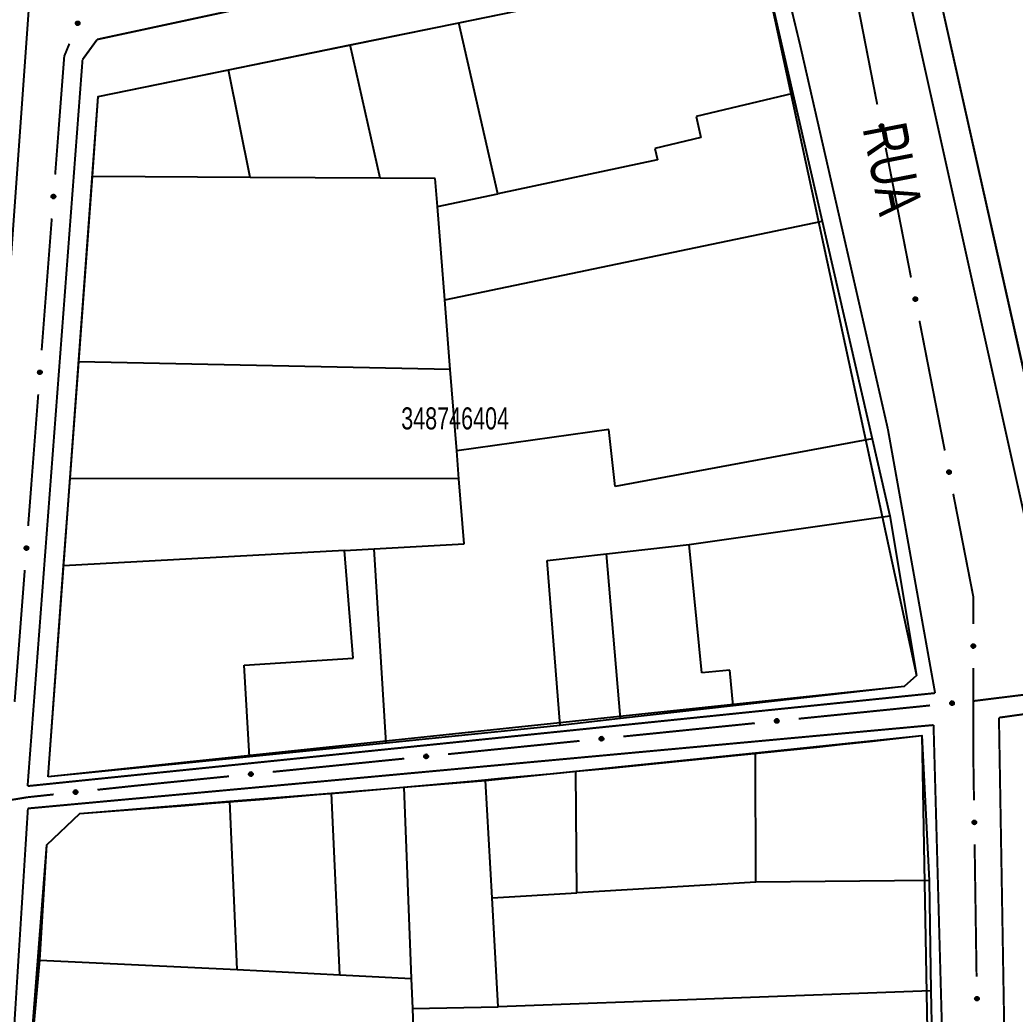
# Model space of a CAD drawing. Extents: x 199219 to 200475, y 4837288 to 4839440.
# Drawn here: x 199409.9 to 199500.3, y 4838963.7 to 4839054 of the extents above; entities that cross this region are included whole.
import ezdxf

# ---------------------------------------------------------------- set-up
doc = ezdxf.new("R2010")
doc.units = 0
doc.header["$LTSCALE"] = 3
doc.header["$MEASUREMENT"] = 0
for name, color, linetype in [('CD_MALHA_LOTES', 40, 'CONTINUOUS'), ('CD_TXT_QUADRA', 7, 'CONTINUOUS'), ('RU-QUADRAS', 210, 'CONTINUOUS'), ('SV-EIXO-RUA-PAV', 20, 'CONTINUOUS'), ('SV-RUA-PAVIM-S-GUIA-C-GUIA', 7, 'CONTINUOUS'), ('SV-TXT-RUA-PAV-S-GUIA-C-GUIA', 7, 'CONTINUOUS')]:
    doc.layers.add(name, color=color, linetype=linetype)
doc.styles.add('ARIAL', font='ARIAL.TTF')

msp = doc.modelspace()

# ---------------------------------------------------------------- linework, layer by layer
at = {"layer": 'CD_MALHA_LOTES'}
for p, q in [((199449.79, 4839053.72), (199477.36, 4839059.36)), ((199477.36, 4839059.36), (199480.13, 4839047.3)), ((199506.96, 4838996.03), (199493.12, 4839057.76)), ((199439.93, 4839051.7), (199449.79, 4839053.72)), ((199453.35, 4839038.2), (199449.79, 4839053.72)), ((199428.89, 4839049.45), (199439.93, 4839051.7)), ((199442.67, 4839039.61), (199439.93, 4839051.7)), ((199417.06, 4839047.03), (199428.89, 4839049.45)), ((199430.85, 4839039.68), (199428.89, 4839049.45)), ((199480.13, 4839047.3), (199471.34, 4839045.21)), ((199480.13, 4839047.3), (199482.8, 4839035.7)), ((199416.52, 4839039.77), (199417.06, 4839047.03)), ((199471.34, 4839045.21), (199471.79, 4839043.3)), ((199471.79, 4839043.3), (199467.59, 4839042.3)), ((199467.59, 4839042.3), (199467.84, 4839041.27)), ((199467.84, 4839041.27), (199453.35, 4839038.2)), ((199415.28, 4839022.94), (199416.52, 4839039.77)), ((199430.85, 4839039.68), (199416.52, 4839039.77)), ((199442.67, 4839039.61), (199430.85, 4839039.68)), ((199447.65, 4839039.57), (199442.67, 4839039.61)), ((199447.85, 4839037.03), (199447.65, 4839039.57)), ((199447.85, 4839037.03), (199453.35, 4839038.2)), ((199448.52, 4839028.57), (199447.85, 4839037.03)), ((199448.52, 4839028.57), (199482.8, 4839035.7)), ((199482.8, 4839035.7), (199487.34, 4839015.96)), ((199449.02, 4839022.26), (199448.52, 4839028.57)), ((199414.5, 4839012.36), (199415.28, 4839022.94)), ((199449.02, 4839022.26), (199415.28, 4839022.94)), ((199449.61, 4839014.88), (199449.02, 4839022.26)), ((199463.41, 4839016.79), (199449.61, 4839014.88)), ((199464.01, 4839011.62), (199463.41, 4839016.79)), ((199487.34, 4839015.96), (199464.01, 4839011.62)), ((199487.34, 4839015.96), (199488.95, 4839008.96)), ((199449.81, 4839012.33), (199449.61, 4839014.88)), ((199413.91, 4839004.44), (199414.5, 4839012.36)), ((199449.81, 4839012.33), (199414.5, 4839012.36)), ((199450.28, 4839006.42), (199449.81, 4839012.33)), ((199470.72, 4839006.38), (199488.95, 4839008.96)), ((199488.95, 4839008.96), (199491.36, 4838994.49)), ((199439.41, 4839005.83), (199413.91, 4839004.44)), ((199439.41, 4839005.83), (199442.12, 4839005.98)), ((199440.2, 4838996.04), (199439.41, 4839005.83)), ((199442.12, 4839005.98), (199450.28, 4839006.42)), ((199443.21, 4838988.35), (199442.12, 4839005.98)), ((199463.22, 4839005.52), (199470.72, 4839006.38)), ((199471.88, 4838994.72), (199470.72, 4839006.38)), ((199457.82, 4839004.9), (199463.22, 4839005.52)), ((199459, 4838989.94), (199457.82, 4839004.9)), ((199464.47, 4838990.56), (199463.22, 4839005.52)), ((199412.5, 4838985.27), (199413.91, 4839004.44)), ((199430.3, 4838995.4), (199440.2, 4838996.04)), ((199430.78, 4838987.1), (199430.3, 4838995.4)), ((199474.4, 4838994.97), (199471.88, 4838994.72)), ((199474.72, 4838991.72), (199474.4, 4838994.97)), ((199491.36, 4838994.49), (199490.23, 4838993.47)), ((199490.23, 4838993.47), (199474.72, 4838991.72)), ((199474.72, 4838991.72), (199464.47, 4838990.56)), ((199464.47, 4838990.56), (199459, 4838989.94)), ((199459, 4838989.94), (199443.21, 4838988.35)), ((199476.75, 4838987.46), (199491.86, 4838989.02)), ((199491.86, 4838989.02), (199492.5, 4838975.88)), ((199443.21, 4838988.35), (199430.78, 4838987.1)), ((199430.78, 4838987.1), (199412.5, 4838985.27)), ((199460.42, 4838985.78), (199476.75, 4838987.46)), ((199476.77, 4838975.73), (199476.75, 4838987.46)), ((199452.23, 4838984.94), (199460.42, 4838985.78)), ((199460.51, 4838974.75), (199460.42, 4838985.78)), ((199444.81, 4838984.34), (199452.23, 4838984.94)), ((199452.83, 4838974.29), (199452.23, 4838984.94)), ((199438.23, 4838983.81), (199444.81, 4838984.34)), ((199444.81, 4838984.34), (199445.47, 4838966.98)), ((199415.37, 4838981.96), (199429, 4838983.06)), ((199429, 4838983.06), (199438.23, 4838983.81)), ((199429.67, 4838967.78), (199429, 4838983.06)), ((199438.99, 4838967.31), (199438.23, 4838983.81)), ((199412.39, 4838979.11), (199415.37, 4838981.96)), ((199411.76, 4838968.65), (199412.39, 4838979.11)), ((199492.5, 4838975.88), (199476.77, 4838975.73)), ((199492.5, 4838975.88), (199492.67, 4838965.87)), ((199476.77, 4838975.73), (199460.51, 4838974.75)), ((199452.83, 4838974.29), (199460.51, 4838974.75)), ((199453.38, 4838964.42), (199452.83, 4838974.29)), ((199410.43, 4838953.79), (199411.76, 4838968.65)), ((199411.76, 4838968.65), (199429.67, 4838967.78)), ((199429.67, 4838967.78), (199438.99, 4838967.31)), ((199438.99, 4838967.31), (199445.47, 4838966.98)), ((199445.47, 4838966.98), (199445.58, 4838964.26)), ((199492.67, 4838965.87), (199453.38, 4838964.42)), ((199492.67, 4838965.87), (199492.79, 4838958.74)), ((199445.58, 4838964.26), (199453.38, 4838964.42)), ((199445.58, 4838964.26), (199446.05, 4838951.82))]:
    msp.add_line(p, q, dxfattribs=at)
at = {"layer": 'RU-QUADRAS', "color": 6, "linetype": 'Continuous'}
for points in [[(199493.12, 4839057.76), (199495.17, 4839058.23), (199493.98, 4839063.54), (199529.29, 4839071.45), (199533.14, 4839070.86), (199534.68, 4839069.73), (199549.38, 4839006.03), (199546.74, 4839002.6), (199506.96, 4838996.03)], [(199412.5, 4838985.27), (199417.06, 4839047.03), (199477.36, 4839059.36), (199491.36, 4838994.49), (199490.23, 4838993.47)]]:
    msp.add_lwpolyline(points, close=True, dxfattribs=at)
msp.add_lwpolyline([(199404.63, 4838859.04), (199410.43, 4838953.79), (199412.39, 4838979.11), (199415.37, 4838981.96, 0.009049555), (199491.86, 4838989.02), (199494.19, 4838860.44), (199492.91, 4838859.34)], format="xyb", close=True, dxfattribs=at)
at = {"layer": 'SV-EIXO-RUA-PAV', "const_width": 0.18}
for points in [[(199485.496671, 4839058.07664), (199487.796675, 4839046.299119)], [(199413.97, 4839050.68), (199414.436355, 4839051.818817)], [(199413.910981, 4839049.912873), (199413.97, 4839050.68)], [(199413.1439, 4839039.942337), (199413.910981, 4839049.912873)], [(199488.563343, 4839042.373279), (199490.863347, 4839030.595759)], [(199411.91657, 4839023.98948), (199412.837068, 4839035.954123)], [(199491.630014, 4839026.669919), (199493.930018, 4839014.892399)], [(199410.68924, 4839008.036622), (199411.609738, 4839020.001265)], [(199494.696686, 4839010.966559), (199496.421689, 4839002.133418)], [(199409.461911, 4838992.083765), (199410.382408, 4839004.048408)], [(199496.421689, 4839002.133418), (199496.52, 4839001.63)], [(199496.52, 4839001.63), (199496.52, 4838999.142928)], [(199496.52, 4838995.142928), (199496.52, 4838988.142928)], [(199508.48605, 4838993.650189), (199496.578493, 4838992.163556)], [(199492.598902, 4838991.76008), (199480.659903, 4838990.551645)], [(199476.680237, 4838990.148834), (199468.720905, 4838989.343211)], [(199467.8, 4838989.25), (199464.74113, 4838988.941472)], [(199468.720905, 4838989.343211), (199467.8, 4838989.25)], [(199460.761323, 4838988.540055), (199448.821902, 4838987.335805)], [(199496.52, 4838988.142928), (199496.52, 4838987.29)], [(199444.842095, 4838986.934389), (199432.902673, 4838985.730138)], [(199496.52, 4838987.29), (199496.580922, 4838983.143376)], [(199428.922866, 4838985.328722), (199420.963252, 4838984.525888)], [(199420.31, 4838984.46), (199416.985373, 4838984.105877)], [(199420.963252, 4838984.525888), (199420.31, 4838984.46)], [(199410.64, 4838983.43), (199406.083392, 4838982.675006)], [(199411.019122, 4838983.470381), (199410.64, 4838983.43)], [(199413.007873, 4838983.682213), (199411.019122, 4838983.470381)], [(199496.639684, 4838979.143807), (199496.81597, 4838967.145102)]]:
    msp.add_lwpolyline(points, dxfattribs=at)
at = {"layer": 'SV-EIXO-RUA-PAV'}
for points in [[(199415.037963, 4839053.578393), (199415.018428, 4839053.623231), (199415.010807, 4839053.665761), (199415.01466, 4839053.703063), (199415.026661, 4839053.735138), (199415.042633, 4839053.766569), (199415.065729, 4839053.794705), (199415.098279, 4839053.820256), (199415.14312, 4839053.840168), (199415.187201, 4839053.845111), (199415.223974, 4839053.84329), (199415.25814, 4839053.832703), (199415.288414, 4839053.816674), (199415.316847, 4839053.791718), (199415.342418, 4839053.758478), (199415.361349, 4839053.712905), (199415.368534, 4839053.671158), (199415.36386, 4839053.635175), (199415.352998, 4839053.600894), (199415.336307, 4839053.569001), (199415.313477, 4839053.541512), (199415.279963, 4839053.515827), (199415.234735, 4839053.497738), (199415.193179, 4839053.490096), (199415.157141, 4839053.494264), (199415.123631, 4839053.505717), (199415.091911, 4839053.521354), (199415.062661, 4839053.543393), (199415.037963, 4839053.578393)], [(199488.26051, 4839044.498315), (199488.301464, 4839044.471579), (199488.331194, 4839044.440226), (199488.348464, 4839044.406939), (199488.356056, 4839044.373545), (199488.359974, 4839044.338506), (199488.356131, 4839044.302308), (199488.342966, 4839044.263078), (199488.316434, 4839044.221807), (199488.282314, 4839044.193462), (199488.250586, 4839044.174785), (199488.21622, 4839044.164864), (199488.182118, 4839044.161628), (199488.14465, 4839044.166863), (199488.105024, 4839044.180593), (199488.064171, 4839044.208276), (199488.035234, 4839044.239213), (199488.019375, 4839044.271849), (199488.00962, 4839044.306461), (199488.006049, 4839044.34228), (199488.010026, 4839044.377791), (199488.023922, 4839044.417663), (199488.051779, 4839044.457624), (199488.082306, 4839044.486836), (199488.11471, 4839044.503149), (199488.149002, 4839044.511986), (199488.184098, 4839044.516343), (199488.220645, 4839044.513995), (199488.26051, 4839044.498315)], [(199412.869706, 4839037.813417), (199412.837355, 4839037.850097), (199412.81705, 4839037.888236), (199412.809271, 4839037.924921), (199412.81085, 4839037.959131), (199412.816407, 4839037.993947), (199412.829754, 4839038.027813), (199412.852894, 4839038.062119), (199412.889461, 4839038.094831), (199412.929899, 4839038.113063), (199412.965456, 4839038.122613), (199413.001223, 4839038.123021), (199413.034955, 4839038.117056), (199413.069674, 4839038.102028), (199413.104211, 4839038.078239), (199413.136214, 4839038.040673), (199413.155863, 4839038.003145), (199413.162455, 4839037.967465), (199413.162638, 4839037.931505), (199413.156538, 4839037.896028), (199413.143245, 4839037.86286), (199413.11923, 4839037.82813), (199413.081734, 4839037.797034), (199413.044529, 4839037.777009), (199413.00895, 4839037.769918), (199412.973543, 4839037.770535), (199412.938555, 4839037.775684), (199412.903953, 4839037.787684), (199412.869706, 4839037.813417)], [(199491.327181, 4839028.794954), (199491.368135, 4839028.768218), (199491.397866, 4839028.736865), (199491.415136, 4839028.703578), (199491.422727, 4839028.670184), (199491.426645, 4839028.635146), (199491.422802, 4839028.598948), (199491.409637, 4839028.559717), (199491.383106, 4839028.518447), (199491.348986, 4839028.490102), (199491.317257, 4839028.471424), (199491.282892, 4839028.461503), (199491.24879, 4839028.458267), (199491.211322, 4839028.463503), (199491.171695, 4839028.477232), (199491.130842, 4839028.504915), (199491.101906, 4839028.535853), (199491.086047, 4839028.568488), (199491.076292, 4839028.6031), (199491.07272, 4839028.63892), (199491.076698, 4839028.674431), (199491.090593, 4839028.714303), (199491.118451, 4839028.754263), (199491.148977, 4839028.783476), (199491.181382, 4839028.799789), (199491.215674, 4839028.808626), (199491.250769, 4839028.812983), (199491.287317, 4839028.810635), (199491.327181, 4839028.794954)], [(199411.642376, 4839021.860559), (199411.610025, 4839021.897239), (199411.589721, 4839021.935379), (199411.581942, 4839021.972064), (199411.58352, 4839022.006273), (199411.589078, 4839022.04109), (199411.602425, 4839022.074956), (199411.625564, 4839022.109262), (199411.662131, 4839022.141973), (199411.702569, 4839022.160205), (199411.738126, 4839022.169756), (199411.773893, 4839022.170163), (199411.807625, 4839022.164198), (199411.842344, 4839022.149171), (199411.876881, 4839022.125381), (199411.908884, 4839022.087816), (199411.928533, 4839022.050288), (199411.935126, 4839022.014607), (199411.935308, 4839021.978647), (199411.929208, 4839021.94317), (199411.915915, 4839021.910002), (199411.8919, 4839021.875272), (199411.854404, 4839021.844177), (199411.817199, 4839021.824152), (199411.78162, 4839021.81706), (199411.746213, 4839021.817678), (199411.711225, 4839021.822827), (199411.676623, 4839021.834827), (199411.642376, 4839021.860559)], [(199494.393853, 4839013.091594), (199494.434807, 4839013.064858), (199494.464537, 4839013.033505), (199494.481807, 4839013.000218), (199494.489399, 4839012.966824), (199494.493317, 4839012.931785), (199494.489474, 4839012.895588), (199494.476309, 4839012.856357), (199494.449777, 4839012.815087), (199494.415657, 4839012.786741), (199494.383929, 4839012.768064), (199494.349563, 4839012.758143), (199494.315461, 4839012.754907), (199494.277993, 4839012.760143), (199494.238367, 4839012.773872), (199494.197514, 4839012.801555), (199494.168577, 4839012.832493), (199494.152718, 4839012.865128), (199494.142963, 4839012.89974), (199494.139392, 4839012.935559), (199494.143369, 4839012.97107), (199494.157265, 4839013.010943), (199494.185122, 4839013.050903), (199494.215649, 4839013.080116), (199494.248053, 4839013.096429), (199494.282345, 4839013.105265), (199494.317441, 4839013.109623), (199494.353988, 4839013.107274), (199494.393853, 4839013.091594)], [(199410.415047, 4839005.907702), (199410.382695, 4839005.944382), (199410.362391, 4839005.982522), (199410.354612, 4839006.019206), (199410.356191, 4839006.053416), (199410.361748, 4839006.088232), (199410.375095, 4839006.122098), (199410.398235, 4839006.156404), (199410.434801, 4839006.189116), (199410.475239, 4839006.207348), (199410.510797, 4839006.216898), (199410.546563, 4839006.217306), (199410.580295, 4839006.211341), (199410.615015, 4839006.196313), (199410.649551, 4839006.172524), (199410.681554, 4839006.134958), (199410.701203, 4839006.09743), (199410.707796, 4839006.06175), (199410.707978, 4839006.02579), (199410.701879, 4839005.990313), (199410.688585, 4839005.957145), (199410.66457, 4839005.922415), (199410.627075, 4839005.891319), (199410.589869, 4839005.871294), (199410.55429, 4839005.864203), (199410.518883, 4839005.864821), (199410.483895, 4839005.86997), (199410.449294, 4839005.881969), (199410.415047, 4839005.907702)], [(199496.630081, 4838997.286609), (199496.665151, 4838997.252519), (199496.688321, 4838997.216049), (199496.698891, 4838997.180069), (199496.699941, 4838997.145839), (199496.697071, 4838997.110699), (199496.686361, 4838997.075909), (199496.665921, 4838997.039929), (199496.631971, 4838997.004509), (199496.593051, 4838996.983229), (199496.558331, 4838996.970979), (199496.522701, 4838996.967829), (199496.488611, 4838996.971189), (199496.452841, 4838996.983509), (199496.416581, 4838997.004579), (199496.381791, 4838997.039579), (199496.359321, 4838997.075489), (199496.350011, 4838997.110559), (199496.347071, 4838997.146399), (199496.350431, 4838997.182239), (199496.361141, 4838997.216329), (199496.382421, 4838997.252799), (199496.417421, 4838997.286679), (199496.452981, 4838997.309499), (199496.487911, 4838997.319299), (199496.523261, 4838997.321399), (199496.558541, 4838997.318949), (199496.593961, 4838997.309639), (199496.630081, 4838997.286609)], [(199494.74277, 4838991.866434), (199494.712385, 4838991.828109), (199494.678434, 4838991.801384), (199494.643701, 4838991.787245), (199494.609751, 4838991.782753), (199494.574501, 4838991.78207), (199494.538809, 4838991.789222), (199494.500954, 4838991.805935), (199494.462295, 4838991.836145), (199494.437204, 4838991.872724), (199494.42152, 4838991.906034), (199494.414797, 4838991.941166), (199494.414707, 4838991.975421), (199494.423363, 4838992.01225), (199494.440674, 4838992.050447), (199494.471993, 4838992.088585), (199494.505457, 4838992.114557), (199494.539412, 4838992.127351), (199494.574773, 4838992.133886), (199494.610769, 4838992.134152), (199494.645765, 4838992.126929), (199494.684192, 4838992.10943), (199494.721425, 4838992.07802), (199494.74771, 4838992.044939), (199494.760977, 4838992.011173), (199494.766627, 4838991.976214), (199494.767742, 4838991.940867), (199494.762046, 4838991.904689), (199494.74277, 4838991.866434)], [(199478.824106, 4838990.255188), (199478.793721, 4838990.216863), (199478.759769, 4838990.190138), (199478.725037, 4838990.175999), (199478.691086, 4838990.171507), (199478.655836, 4838990.170824), (199478.620144, 4838990.177976), (199478.582289, 4838990.194688), (199478.54363, 4838990.224899), (199478.518539, 4838990.261478), (199478.502855, 4838990.294788), (199478.496133, 4838990.32992), (199478.496043, 4838990.364175), (199478.504698, 4838990.401004), (199478.522009, 4838990.439201), (199478.553328, 4838990.477339), (199478.586793, 4838990.503311), (199478.620747, 4838990.516105), (199478.656109, 4838990.522639), (199478.692105, 4838990.522906), (199478.7271, 4838990.515683), (199478.765528, 4838990.498184), (199478.80276, 4838990.466774), (199478.829045, 4838990.433692), (199478.842313, 4838990.399927), (199478.847962, 4838990.364968), (199478.849077, 4838990.329621), (199478.843381, 4838990.293443), (199478.824106, 4838990.255188)], [(199462.905229, 4838988.645658), (199462.87483, 4838988.607344), (199462.84087, 4838988.580631), (199462.806132, 4838988.566504), (199462.77218, 4838988.562024), (199462.73693, 4838988.561353), (199462.70124, 4838988.568517), (199462.663391, 4838988.585243), (199462.624743, 4838988.615468), (199462.599664, 4838988.652055), (199462.583992, 4838988.685371), (199462.577282, 4838988.720505), (199462.577204, 4838988.75476), (199462.585872, 4838988.791586), (199462.603197, 4838988.829777), (199462.634529, 4838988.867904), (199462.668003, 4838988.893864), (199462.701961, 4838988.906647), (199462.737325, 4838988.913169), (199462.773322, 4838988.913422), (199462.808314, 4838988.906187), (199462.846736, 4838988.888675), (199462.883957, 4838988.857251), (199462.910231, 4838988.824161), (199462.923486, 4838988.790391), (199462.929123, 4838988.75543), (199462.930226, 4838988.720082), (199462.924518, 4838988.683907), (199462.905229, 4838988.645658)], [(199446.986, 4838987.039991), (199446.955602, 4838987.001677), (199446.921641, 4838986.974964), (199446.886904, 4838986.960837), (199446.852952, 4838986.956357), (199446.817701, 4838986.955686), (199446.782012, 4838986.96285), (199446.744162, 4838986.979577), (199446.705514, 4838987.009801), (199446.680436, 4838987.046389), (199446.664763, 4838987.079704), (199446.658054, 4838987.114838), (199446.657976, 4838987.149093), (199446.666644, 4838987.185919), (199446.683969, 4838987.22411), (199446.715301, 4838987.262237), (199446.748774, 4838987.288197), (199446.782733, 4838987.30098), (199446.818097, 4838987.307502), (199446.854093, 4838987.307755), (199446.889086, 4838987.30052), (199446.927507, 4838987.283008), (199446.964729, 4838987.251584), (199446.991002, 4838987.218494), (199447.004258, 4838987.184724), (199447.009895, 4838987.149763), (199447.010998, 4838987.114415), (199447.005289, 4838987.07824), (199446.986, 4838987.039991)], [(199431.066772, 4838985.434324), (199431.036374, 4838985.39601), (199431.002413, 4838985.369297), (199430.967675, 4838985.35517), (199430.933723, 4838985.35069), (199430.898473, 4838985.350019), (199430.862784, 4838985.357184), (199430.824934, 4838985.37391), (199430.786286, 4838985.404134), (199430.761207, 4838985.440722), (199430.745535, 4838985.474037), (199430.738825, 4838985.509171), (199430.738747, 4838985.543426), (199430.747415, 4838985.580252), (199430.76474, 4838985.618443), (199430.796072, 4838985.65657), (199430.829546, 4838985.68253), (199430.863505, 4838985.695313), (199430.898869, 4838985.701835), (199430.934865, 4838985.702088), (199430.969858, 4838985.694854), (199431.008279, 4838985.677341), (199431.0455, 4838985.645918), (199431.071774, 4838985.612827), (199431.08503, 4838985.579057), (199431.090667, 4838985.544096), (199431.091769, 4838985.508748), (199431.086061, 4838985.472573), (199431.066772, 4838985.434324)], [(199415.151154, 4838983.799802), (199415.120971, 4838983.761318), (199415.08716, 4838983.734416), (199415.052502, 4838983.720095), (199415.018575, 4838983.715425), (199414.983329, 4838983.714557), (199414.9476, 4838983.721522), (199414.909658, 4838983.738036), (199414.870841, 4838983.768044), (199414.845559, 4838983.804491), (199414.8297, 4838983.837718), (199414.822794, 4838983.872814), (199414.822525, 4838983.907068), (199414.830987, 4838983.943942), (199414.848098, 4838983.982229), (199414.879216, 4838984.020531), (199414.912544, 4838984.046678), (199414.946431, 4838984.05965), (199414.981758, 4838984.066369), (199415.017752, 4838984.066824), (199415.052785, 4838984.059785), (199415.091303, 4838984.042488), (199415.1287, 4838984.011273), (199415.155158, 4838983.97833), (199415.168602, 4838983.944635), (199415.174435, 4838983.909706), (199415.175735, 4838983.874365), (199415.170229, 4838983.838158), (199415.151154, 4838983.799802)], [(199496.718261, 4838981.288874), (199496.753828, 4838981.255302), (199496.777532, 4838981.219177), (199496.788629, 4838981.183356), (199496.790182, 4838981.149145), (199496.787828, 4838981.113967), (199496.77763, 4838981.079023), (199496.757721, 4838981.042747), (199496.724295, 4838981.006832), (199496.685692, 4838980.984982), (199496.651156, 4838980.972224), (199496.615576, 4838980.968551), (199496.58144, 4838980.971409), (199496.545493, 4838980.983203), (199496.508927, 4838981.003738), (199496.473627, 4838981.038223), (199496.450632, 4838981.073799), (199496.440808, 4838981.108728), (199496.437342, 4838981.144521), (199496.440175, 4838981.180407), (199496.450383, 4838981.21465), (199496.471125, 4838981.251429), (199496.505623, 4838981.285819), (199496.540844, 4838981.309159), (199496.575626, 4838981.319472), (199496.610942, 4838981.322091), (199496.646254, 4838981.320159), (199496.681807, 4838981.31137), (199496.718261, 4838981.288874)], [(199496.953309, 4838965.2906), (199496.988876, 4838965.257029), (199497.012579, 4838965.220903), (199497.023676, 4838965.185082), (199497.025229, 4838965.150872), (199497.022876, 4838965.115693), (199497.012678, 4838965.08075), (199496.992769, 4838965.044473), (199496.959343, 4838965.008558), (199496.92074, 4838964.986709), (199496.886203, 4838964.97395), (199496.850623, 4838964.970277), (199496.816488, 4838964.973136), (199496.780541, 4838964.984929), (199496.743975, 4838965.005464), (199496.708675, 4838965.039949), (199496.685679, 4838965.075525), (199496.675855, 4838965.110455), (199496.672389, 4838965.146248), (199496.675222, 4838965.182133), (199496.68543, 4838965.216377), (199496.706172, 4838965.253156), (199496.740671, 4838965.287546), (199496.775892, 4838965.310886), (199496.810674, 4838965.321198), (199496.845989, 4838965.323817), (199496.881301, 4838965.321886), (199496.916854, 4838965.313097), (199496.953309, 4838965.2906)]]:
    msp.add_lwpolyline(points, close=True, dxfattribs=at)
for points in [[(199415.010807, 4839053.665761), (199415.042633, 4839053.766569)], [(199415.013979, 4839053.647456), (199415.051739, 4839053.772071)], [(199415.018428, 4839053.623231), (199415.065729, 4839053.794705)], [(199415.028315, 4839053.603249), (199415.079591, 4839053.800477)], [(199415.037963, 4839053.578393), (199415.098279, 4839053.820256)], [(199415.052295, 4839053.560989), (199415.121105, 4839053.826237)], [(199415.062661, 4839053.543393), (199415.14312, 4839053.840168)], [(199415.07921, 4839053.536697), (199415.163016, 4839053.838565)], [(199415.091911, 4839053.521354), (199415.187201, 4839053.845111)], [(199415.108193, 4839053.517456), (199415.202052, 4839053.840273)], [(199415.123631, 4839053.505717), (199415.223974, 4839053.84329)], [(199415.14177, 4839053.502231), (199415.242809, 4839053.835379)], [(199415.157141, 4839053.494264), (199415.25814, 4839053.832703)], [(199415.177187, 4839053.4951), (199415.272597, 4839053.821706)], [(199415.193179, 4839053.490096), (199415.288414, 4839053.816674)], [(199415.215706, 4839053.495546), (199415.301809, 4839053.799422)], [(199415.234735, 4839053.497738), (199415.316847, 4839053.791718)], [(199415.257388, 4839053.510916), (199415.328952, 4839053.772087)], [(199415.279963, 4839053.515827), (199415.342418, 4839053.758478)], [(199415.296605, 4839053.534668), (199415.349373, 4839053.728336)], [(199415.313477, 4839053.541512), (199415.361349, 4839053.712905)], [(199415.325948, 4839053.559514), (199415.362963, 4839053.685908)], [(199415.336307, 4839053.569001), (199415.368534, 4839053.671158)], [(199488.040088, 4839044.434168), (199488.123751, 4839044.176618)], [(199488.051779, 4839044.457624), (199488.14465, 4839044.166863)], [(199488.066475, 4839044.469908), (199488.161448, 4839044.168686)], [(199488.082306, 4839044.486836), (199488.182118, 4839044.161628)], [(199488.098418, 4839044.491439), (199488.198099, 4839044.166112)], [(199488.11471, 4839044.503149), (199488.21622, 4839044.164864)], [(199488.131931, 4839044.504935), (199488.230502, 4839044.171049)], [(199488.149002, 4839044.511986), (199488.250586, 4839044.174785)], [(199488.168351, 4839044.510657), (199488.267247, 4839044.189347)], [(199488.184098, 4839044.516343), (199488.282314, 4839044.193462)], [(199488.203139, 4839044.5105), (199488.298928, 4839044.212218)], [(199488.220645, 4839044.513995), (199488.316434, 4839044.221807)], [(199488.238974, 4839044.504985), (199488.327178, 4839044.245541)], [(199488.26051, 4839044.498315), (199488.342966, 4839044.263078)], [(199488.282226, 4839044.482845), (199488.347717, 4839044.289871)], [(199488.301464, 4839044.471579), (199488.356131, 4839044.302308)], [(199488.318489, 4839044.453779), (199488.355387, 4839044.328906)], [(199488.331194, 4839044.440226), (199488.359974, 4839044.338506)], [(199488.006049, 4839044.34228), (199488.035234, 4839044.239213)], [(199488.009493, 4839044.355898), (199488.047993, 4839044.229948)], [(199488.010026, 4839044.377791), (199488.064171, 4839044.208276)], [(199488.020365, 4839044.392778), (199488.082655, 4839044.201959)], [(199488.023922, 4839044.417663), (199488.105024, 4839044.180593)], [(199412.921758, 4839037.78639), (199412.908889, 4839038.09941)], [(199412.938555, 4839037.775684), (199412.929899, 4839038.113063)], [(199412.955247, 4839037.77697), (199412.945518, 4839038.113015)], [(199412.973543, 4839037.770535), (199412.965456, 4839038.122613)], [(199412.991876, 4839037.772784), (199412.98581, 4839038.120863)], [(199413.00895, 4839037.769918), (199413.001223, 4839038.123021)], [(199413.027772, 4839037.776865), (199413.018357, 4839038.116991)], [(199413.044529, 4839037.777009), (199413.034955, 4839038.117056)], [(199413.064297, 4839037.789109), (199413.052998, 4839038.104746)], [(199413.081734, 4839037.797034), (199413.069674, 4839038.102028)], [(199412.81705, 4839037.888236), (199412.816407, 4839037.993947)], [(199412.825686, 4839037.871788), (199412.823385, 4839038.001978)], [(199412.837355, 4839037.850097), (199412.829754, 4839038.027813)], [(199412.852896, 4839037.834113), (199412.841177, 4839038.03756)], [(199412.869706, 4839037.813417), (199412.852894, 4839038.062119)], [(199412.888687, 4839037.801251), (199412.872783, 4839038.074817)], [(199412.903953, 4839037.787684), (199412.889461, 4839038.094831)], [(199413.099251, 4839037.816528), (199413.087219, 4839038.087059)], [(199413.11923, 4839037.82813), (199413.104211, 4839038.078239)], [(199413.129288, 4839037.851168), (199413.12008, 4839038.051685)], [(199413.143245, 4839037.86286), (199413.136214, 4839038.040673)], [(199413.149591, 4839037.88382), (199413.146034, 4839038.015475)], [(199413.156538, 4839037.896028), (199413.155863, 4839038.003145)], [(199491.07272, 4839028.63892), (199491.101906, 4839028.535853)], [(199491.076165, 4839028.652538), (199491.114664, 4839028.526587)], [(199491.076698, 4839028.674431), (199491.130842, 4839028.504915)], [(199491.087036, 4839028.689418), (199491.149326, 4839028.498599)], [(199491.090593, 4839028.714303), (199491.171695, 4839028.477232)], [(199491.106759, 4839028.730808), (199491.190423, 4839028.473257)], [(199491.118451, 4839028.754263), (199491.211322, 4839028.463503)], [(199491.133147, 4839028.766548), (199491.22812, 4839028.465326)], [(199491.148977, 4839028.783476), (199491.24879, 4839028.458267)], [(199491.16509, 4839028.788079), (199491.26477, 4839028.462751)], [(199491.181382, 4839028.799789), (199491.282892, 4839028.461503)], [(199491.198602, 4839028.801575), (199491.297173, 4839028.467689)], [(199491.215674, 4839028.808626), (199491.317257, 4839028.471424)], [(199491.235023, 4839028.807297), (199491.333918, 4839028.485987)], [(199491.250769, 4839028.812983), (199491.348986, 4839028.490102)], [(199491.269811, 4839028.807139), (199491.3656, 4839028.508858)], [(199491.287317, 4839028.810635), (199491.383106, 4839028.518447)], [(199491.305645, 4839028.801625), (199491.39385, 4839028.54218)], [(199491.327181, 4839028.794954), (199491.409637, 4839028.559717)], [(199491.348897, 4839028.779485), (199491.414389, 4839028.58651)], [(199491.368135, 4839028.768218), (199491.422802, 4839028.598948)], [(199491.38516, 4839028.750419), (199491.422059, 4839028.625546)], [(199491.397866, 4839028.736865), (199491.426645, 4839028.635146)], [(199411.589721, 4839021.935379), (199411.589078, 4839022.04109)], [(199411.598356, 4839021.918931), (199411.596056, 4839022.049121)], [(199411.610025, 4839021.897239), (199411.602425, 4839022.074956)], [(199411.625566, 4839021.881255), (199411.613847, 4839022.084703)], [(199411.642376, 4839021.860559), (199411.625564, 4839022.109262)], [(199411.661357, 4839021.848393), (199411.645453, 4839022.121959)], [(199411.676623, 4839021.834827), (199411.662131, 4839022.141973)], [(199411.694428, 4839021.833532), (199411.681559, 4839022.146553)], [(199411.711225, 4839021.822827), (199411.702569, 4839022.160205)], [(199411.727917, 4839021.824113), (199411.718188, 4839022.160157)], [(199411.746213, 4839021.817678), (199411.738126, 4839022.169756)], [(199411.764546, 4839021.819926), (199411.75848, 4839022.168006)], [(199411.78162, 4839021.81706), (199411.773893, 4839022.170163)], [(199411.800442, 4839021.824007), (199411.791027, 4839022.164133)], [(199411.817199, 4839021.824152), (199411.807625, 4839022.164198)], [(199411.836967, 4839021.836251), (199411.825668, 4839022.151888)], [(199411.854404, 4839021.844177), (199411.842344, 4839022.149171)], [(199411.871922, 4839021.86367), (199411.85989, 4839022.134201)], [(199411.8919, 4839021.875272), (199411.876881, 4839022.125381)], [(199411.901958, 4839021.898311), (199411.89275, 4839022.098828)], [(199411.915915, 4839021.910002), (199411.908884, 4839022.087816)], [(199411.922261, 4839021.930962), (199411.918704, 4839022.062617)], [(199411.929208, 4839021.94317), (199411.928533, 4839022.050288)], [(199494.139392, 4839012.935559), (199494.168577, 4839012.832493)], [(199494.142836, 4839012.949177), (199494.181336, 4839012.823227)], [(199494.143369, 4839012.97107), (199494.197514, 4839012.801555)], [(199494.153708, 4839012.986058), (199494.215998, 4839012.795239)], [(199494.157265, 4839013.010943), (199494.238367, 4839012.773872)], [(199494.173431, 4839013.027447), (199494.257094, 4839012.769897)], [(199494.185122, 4839013.050903), (199494.277993, 4839012.760143)], [(199494.199818, 4839013.063187), (199494.294791, 4839012.761966)], [(199494.215649, 4839013.080116), (199494.315461, 4839012.754907)], [(199494.231761, 4839013.084719), (199494.331442, 4839012.759391)], [(199494.248053, 4839013.096429), (199494.349563, 4839012.758143)], [(199494.265273, 4839013.098215), (199494.363844, 4839012.764328)], [(199494.282345, 4839013.105265), (199494.383929, 4839012.768064)], [(199494.301694, 4839013.103937), (199494.40059, 4839012.782627)], [(199494.317441, 4839013.109623), (199494.415657, 4839012.786741)], [(199494.336482, 4839013.103779), (199494.432271, 4839012.805497)], [(199494.353988, 4839013.107274), (199494.449777, 4839012.815087)], [(199494.372317, 4839013.098264), (199494.460521, 4839012.83882)], [(199494.393853, 4839013.091594), (199494.476309, 4839012.856357)], [(199494.415569, 4839013.076124), (199494.48106, 4839012.88315)], [(199494.434807, 4839013.064858), (199494.489474, 4839012.895588)], [(199494.451832, 4839013.047058), (199494.48873, 4839012.922186)], [(199494.464537, 4839013.033505), (199494.493317, 4839012.931785)], [(199410.362391, 4839005.982522), (199410.361748, 4839006.088232)], [(199410.371027, 4839005.966073), (199410.368726, 4839006.096263)], [(199410.382695, 4839005.944382), (199410.375095, 4839006.122098)], [(199410.398236, 4839005.928398), (199410.386517, 4839006.131845)], [(199410.415047, 4839005.907702), (199410.398235, 4839006.156404)], [(199410.434028, 4839005.895536), (199410.418123, 4839006.169102)], [(199410.449294, 4839005.881969), (199410.434801, 4839006.189116)], [(199410.467098, 4839005.880675), (199410.454229, 4839006.193695)], [(199410.483895, 4839005.86997), (199410.475239, 4839006.207348)], [(199410.500587, 4839005.871255), (199410.490858, 4839006.2073)], [(199410.518883, 4839005.864821), (199410.510797, 4839006.216898)], [(199410.537216, 4839005.867069), (199410.53115, 4839006.215148)], [(199410.55429, 4839005.864203), (199410.546563, 4839006.217306)], [(199410.573113, 4839005.87115), (199410.563698, 4839006.211276)], [(199410.589869, 4839005.871294), (199410.580295, 4839006.211341)], [(199410.609637, 4839005.883394), (199410.598338, 4839006.199031)], [(199410.627075, 4839005.891319), (199410.615015, 4839006.196313)], [(199410.644592, 4839005.910813), (199410.63256, 4839006.181344)], [(199410.66457, 4839005.922415), (199410.649551, 4839006.172524)], [(199410.674628, 4839005.945453), (199410.665421, 4839006.14597)], [(199410.688585, 4839005.957145), (199410.681554, 4839006.134958)], [(199410.694931, 4839005.978105), (199410.691374, 4839006.10976)], [(199410.701879, 4839005.990313), (199410.701203, 4839006.09743)], [(199496.350431, 4838997.182239), (199496.359321, 4838997.075489)], [(199496.356421, 4838997.194944), (199496.370066, 4838997.06395)], [(199496.361141, 4838997.216329), (199496.381791, 4838997.039579)], [(199496.37416, 4838997.229057), (199496.398721, 4838997.029836)], [(199496.382421, 4838997.252799), (199496.416581, 4838997.004579)], [(199496.40145, 4838997.265899), (199496.434199, 4838996.997088)], [(199496.417421, 4838997.286679), (199496.452841, 4838996.983509)], [(199496.434199, 4838997.295918), (199496.469676, 4838996.982078)], [(199496.452981, 4838997.309499), (199496.488611, 4838996.971189)], [(199496.469676, 4838997.310928), (199496.505154, 4838996.972527)], [(199496.487911, 4838997.319299), (199496.522701, 4838996.967829)], [(199496.505154, 4838997.317751), (199496.537903, 4838996.971162)], [(199496.523261, 4838997.321399), (199496.558331, 4838996.970979)], [(199496.541996, 4838997.316386), (199496.577474, 4838996.982078)], [(199496.558541, 4838997.318949), (199496.593051, 4838996.983229)], [(199496.576109, 4838997.309564), (199496.612951, 4838996.998452)], [(199496.593961, 4838997.309639), (199496.631971, 4838997.004509)], [(199496.610222, 4838997.297283), (199496.647064, 4838997.025743)], [(199496.630081, 4838997.286609), (199496.665921, 4838997.039929)], [(199496.648429, 4838997.267263), (199496.675719, 4838997.065314)], [(199496.665151, 4838997.252519), (199496.686361, 4838997.075909)], [(199496.678448, 4838997.231786), (199496.690729, 4838997.102156)], [(199496.688321, 4838997.216049), (199496.697071, 4838997.110699)], [(199494.74771, 4838992.044939), (199494.414707, 4838991.975421)], [(199494.760977, 4838992.011173), (199494.414797, 4838991.941166)], [(199494.750813, 4838992.028472), (199494.417705, 4838991.959096)], [(199494.721425, 4838992.07802), (199494.423363, 4838992.01225)], [(199494.732307, 4838992.062257), (199494.423635, 4838991.995356)], [(199494.699142, 4838992.091816), (199494.434996, 4838992.032164)], [(199494.684192, 4838992.10943), (199494.440674, 4838992.050447)], [(199494.659739, 4838992.115258), (199494.464005, 4838992.070759)], [(199494.645765, 4838992.126929), (199494.471993, 4838992.088585)], [(199494.624013, 4838992.129471), (199494.495059, 4838992.102704)], [(199494.610769, 4838992.134152), (199494.505457, 4838992.114557)], [(199494.761174, 4838991.993861), (199494.419645, 4838991.926377)], [(199494.766627, 4838991.976214), (199494.42152, 4838991.906034)], [(199494.763526, 4838991.957069), (199494.43449, 4838991.888106)], [(199494.767742, 4838991.940867), (199494.437204, 4838991.872724)], [(199494.760174, 4838991.922443), (199494.454354, 4838991.854458)], [(199494.762046, 4838991.904689), (199494.462295, 4838991.836145)], [(199494.751391, 4838991.887266), (199494.484941, 4838991.823267)], [(199494.74277, 4838991.866434), (199494.500954, 4838991.805935)], [(199494.725371, 4838991.846231), (199494.527197, 4838991.798742)], [(199494.712385, 4838991.828109), (199494.538809, 4838991.789222)], [(199494.693097, 4838991.812791), (199494.565363, 4838991.787519)], [(199494.678434, 4838991.801384), (199494.574501, 4838991.78207)], [(199478.829045, 4838990.433692), (199478.496043, 4838990.364175)], [(199478.842313, 4838990.399927), (199478.496133, 4838990.32992)], [(199478.832148, 4838990.417225), (199478.49904, 4838990.34785)], [(199478.842509, 4838990.382615), (199478.50098, 4838990.315131)], [(199478.847962, 4838990.364968), (199478.502855, 4838990.294788)], [(199478.80276, 4838990.466774), (199478.504698, 4838990.401004)], [(199478.813642, 4838990.451011), (199478.50497, 4838990.384109)], [(199478.844862, 4838990.345823), (199478.515826, 4838990.27686)], [(199478.780478, 4838990.48057), (199478.516331, 4838990.420918)], [(199478.849077, 4838990.329621), (199478.518539, 4838990.261478)], [(199478.765528, 4838990.498184), (199478.522009, 4838990.439201)], [(199478.841509, 4838990.311196), (199478.535689, 4838990.243212)], [(199478.843381, 4838990.293443), (199478.54363, 4838990.224899)], [(199478.741074, 4838990.504012), (199478.54534, 4838990.459513)], [(199478.7271, 4838990.515683), (199478.553328, 4838990.477339)], [(199478.832726, 4838990.27602), (199478.566276, 4838990.21202)], [(199478.705349, 4838990.518225), (199478.576394, 4838990.491458)], [(199478.824106, 4838990.255188), (199478.582289, 4838990.194688)], [(199478.692105, 4838990.522906), (199478.586793, 4838990.503311)], [(199478.806707, 4838990.234984), (199478.608532, 4838990.187496)], [(199478.793721, 4838990.216863), (199478.620144, 4838990.177976)], [(199478.774432, 4838990.201545), (199478.646698, 4838990.176273)], [(199478.759769, 4838990.190138), (199478.655836, 4838990.170824)], [(199462.910231, 4838988.824161), (199462.577204, 4838988.75476)], [(199462.923486, 4838988.790391), (199462.577282, 4838988.720505)], [(199462.913328, 4838988.807693), (199462.580195, 4838988.738434)], [(199462.923677, 4838988.773079), (199462.582124, 4838988.705714)], [(199462.929123, 4838988.75543), (199462.583992, 4838988.685371)], [(199462.883957, 4838988.857251), (199462.585872, 4838988.791586)], [(199462.894834, 4838988.841485), (199462.586139, 4838988.774691)], [(199462.926016, 4838988.736286), (199462.596956, 4838988.667438)], [(199462.86168, 4838988.871056), (199462.597512, 4838988.811496)], [(199462.930226, 4838988.720082), (199462.599664, 4838988.652055)], [(199462.846736, 4838988.888675), (199462.603197, 4838988.829777)], [(199462.922652, 4838988.70166), (199462.616808, 4838988.633783)], [(199462.924518, 4838988.683907), (199462.624743, 4838988.615468)], [(199462.822285, 4838988.894511), (199462.626535, 4838988.850081)], [(199462.808314, 4838988.906187), (199462.634529, 4838988.867904)], [(199462.913856, 4838988.666487), (199462.647384, 4838988.602581)], [(199462.786564, 4838988.908737), (199462.6576, 4838988.882015)], [(199462.905229, 4838988.645658), (199462.663391, 4838988.585243)], [(199462.773322, 4838988.913422), (199462.668003, 4838988.893864)], [(199462.887823, 4838988.625461), (199462.689631, 4838988.578042)], [(199462.87483, 4838988.607344), (199462.70124, 4838988.568517)], [(199462.855537, 4838988.592033), (199462.727794, 4838988.566805)], [(199462.84087, 4838988.580631), (199462.73693, 4838988.561353)], [(199446.991002, 4838987.218494), (199446.657976, 4838987.149093)], [(199447.004258, 4838987.184724), (199446.658054, 4838987.114838)], [(199446.9941, 4838987.202026), (199446.660967, 4838987.132767)], [(199447.004448, 4838987.167412), (199446.662896, 4838987.100047)], [(199447.009895, 4838987.149763), (199446.664763, 4838987.079704)], [(199446.964729, 4838987.251584), (199446.666644, 4838987.185919)], [(199446.975606, 4838987.235818), (199446.66691, 4838987.169024)], [(199447.006788, 4838987.130619), (199446.677728, 4838987.061771)], [(199446.942451, 4838987.265389), (199446.678284, 4838987.205829)], [(199447.010998, 4838987.114415), (199446.680436, 4838987.046389)], [(199446.927507, 4838987.283008), (199446.683969, 4838987.22411)], [(199447.003423, 4838987.095994), (199446.69758, 4838987.028116)], [(199447.005289, 4838987.07824), (199446.705514, 4838987.009801)], [(199446.903056, 4838987.288844), (199446.707307, 4838987.244414)], [(199446.889086, 4838987.30052), (199446.715301, 4838987.262237)], [(199446.994628, 4838987.06082), (199446.728156, 4838986.996914)], [(199446.867335, 4838987.30307), (199446.738372, 4838987.276348)], [(199446.986, 4838987.039991), (199446.744162, 4838986.979577)], [(199446.854093, 4838987.307755), (199446.748774, 4838987.288197)], [(199446.968594, 4838987.019794), (199446.770403, 4838986.972375)], [(199446.955602, 4838987.001677), (199446.782012, 4838986.96285)], [(199446.936308, 4838986.986366), (199446.808565, 4838986.961138)], [(199446.921641, 4838986.974964), (199446.817701, 4838986.955686)], [(199430.983828, 4838985.683177), (199430.788078, 4838985.638747)], [(199430.969858, 4838985.694854), (199430.796072, 4838985.65657)], [(199430.948107, 4838985.697403), (199430.819143, 4838985.670681)], [(199430.934865, 4838985.702088), (199430.829546, 4838985.68253)], [(199431.071774, 4838985.612827), (199430.738747, 4838985.543426)], [(199431.08503, 4838985.579057), (199430.738825, 4838985.509171)], [(199431.074871, 4838985.596359), (199430.741739, 4838985.527101)], [(199431.08522, 4838985.561745), (199430.743667, 4838985.49438)], [(199431.090667, 4838985.544096), (199430.745535, 4838985.474037)], [(199431.0455, 4838985.645918), (199430.747415, 4838985.580252)], [(199431.056377, 4838985.630151), (199430.747682, 4838985.563358)], [(199431.08756, 4838985.524952), (199430.7585, 4838985.456104)], [(199431.023223, 4838985.659722), (199430.759055, 4838985.600162)], [(199431.091769, 4838985.508748), (199430.761207, 4838985.440722)], [(199431.008279, 4838985.677341), (199430.76474, 4838985.618443)], [(199431.084195, 4838985.490327), (199430.778352, 4838985.422449)], [(199431.086061, 4838985.472573), (199430.786286, 4838985.404134)], [(199431.075399, 4838985.455153), (199430.808928, 4838985.391247)], [(199431.066772, 4838985.434324), (199430.824934, 4838985.37391)], [(199431.049366, 4838985.414127), (199430.851175, 4838985.366708)], [(199431.036374, 4838985.39601), (199430.862784, 4838985.357184)], [(199431.01708, 4838985.380699), (199430.889337, 4838985.355471)], [(199431.002413, 4838985.369297), (199430.898473, 4838985.350019)], [(199415.155158, 4838983.97833), (199414.822525, 4838983.907068)], [(199415.168602, 4838983.944635), (199414.822794, 4838983.872814)], [(199415.158348, 4838983.96188), (199414.825607, 4838983.890759)], [(199415.16889, 4838983.927324), (199414.827719, 4838983.858051)], [(199415.174435, 4838983.909706), (199414.8297, 4838983.837718)], [(199415.1287, 4838984.011273), (199414.830987, 4838983.943942)], [(199415.139665, 4838983.995568), (199414.831348, 4838983.927049)], [(199415.106345, 4838984.024953), (199414.842515, 4838983.963917)], [(199415.171435, 4838983.890545), (199414.842765, 4838983.819858)], [(199415.091303, 4838984.042488), (199414.848098, 4838983.982229)], [(199415.06682, 4838984.048187), (199414.871322, 4838984.002663)], [(199415.052785, 4838984.059785), (199414.879216, 4838984.020531)], [(199415.03102, 4838984.062213), (199414.902208, 4838984.03477)], [(199415.017752, 4838984.066824), (199414.912544, 4838984.046678)], [(199415.175735, 4838983.874365), (199414.845559, 4838983.804491)], [(199415.168264, 4838983.855901), (199414.862805, 4838983.786314)], [(199415.170229, 4838983.838158), (199414.870841, 4838983.768044)], [(199415.159665, 4838983.820679), (199414.893555, 4838983.755284)], [(199415.151154, 4838983.799802), (199414.909658, 4838983.738036)], [(199415.133861, 4838983.779508), (199414.935938, 4838983.730981)], [(199415.120971, 4838983.761318), (199414.9476, 4838983.721522)], [(199415.101763, 4838983.745899), (199414.974163, 4838983.719958)], [(199415.08716, 4838983.734416), (199414.983329, 4838983.714557)], [(199496.440175, 4838981.180407), (199496.450632, 4838981.073799)], [(199496.445978, 4838981.193198), (199496.461546, 4838981.062419)], [(199496.450383, 4838981.21465), (199496.473627, 4838981.038223)], [(199496.463214, 4838981.227568), (199496.490699, 4838981.02873)], [(199496.471125, 4838981.251429), (199496.508927, 4838981.003738)], [(199496.48996, 4838981.264807), (199496.526654, 4838980.996507)], [(199496.505623, 4838981.285819), (199496.545493, 4838980.983203)], [(199496.522264, 4838981.295305), (199496.562348, 4838980.98202)], [(199496.540844, 4838981.309159), (199496.58144, 4838980.971409)], [(199496.557517, 4838981.310834), (199496.597962, 4838980.97299)], [(199496.575626, 4838981.319472), (199496.615576, 4838980.968551)], [(199496.592891, 4838981.318177), (199496.630727, 4838980.972107)], [(199496.610942, 4838981.322091), (199496.651156, 4838980.972224)], [(199496.629749, 4838981.317354), (199496.670134, 4838980.983603)], [(199496.646254, 4838981.320159), (199496.685692, 4838980.984982)], [(199496.663959, 4838981.311033), (199496.705367, 4838981.000497)], [(199496.681807, 4838981.31137), (199496.724295, 4838981.006832)], [(199496.698248, 4838981.299255), (199496.739075, 4838981.028286)], [(199496.718261, 4838981.288874), (199496.757721, 4838981.042747)], [(199496.736892, 4838981.2698), (199496.767146, 4838981.068273)], [(199496.753828, 4838981.255302), (199496.77763, 4838981.079023)], [(199496.767429, 4838981.234767), (199496.781613, 4838981.105332)], [(199496.777532, 4838981.219177), (199496.787828, 4838981.113967)], [(199496.675222, 4838965.182133), (199496.685679, 4838965.075525)], [(199496.681025, 4838965.194925), (199496.696594, 4838965.064145)], [(199496.68543, 4838965.216377), (199496.708675, 4838965.039949)], [(199496.698261, 4838965.229295), (199496.725747, 4838965.030457)], [(199496.706172, 4838965.253156), (199496.743975, 4838965.005464)], [(199496.725007, 4838965.266534), (199496.761701, 4838964.998233)], [(199496.740671, 4838965.287546), (199496.780541, 4838964.984929)], [(199496.757311, 4838965.297031), (199496.797396, 4838964.983746)], [(199496.775892, 4838965.310886), (199496.816488, 4838964.973136)], [(199496.792565, 4838965.312561), (199496.83301, 4838964.974717)], [(199496.810674, 4838965.321198), (199496.850623, 4838964.970277)], [(199496.827938, 4838965.319904), (199496.865775, 4838964.973833)], [(199496.845989, 4838965.323817), (199496.886203, 4838964.97395)], [(199496.864796, 4838965.31908), (199496.905181, 4838964.98533)], [(199496.881301, 4838965.321886), (199496.92074, 4838964.986709)], [(199496.899006, 4838965.31276), (199496.940415, 4838965.002223)], [(199496.916854, 4838965.313097), (199496.959343, 4838965.008558)], [(199496.933296, 4838965.300982), (199496.974123, 4838965.030012)], [(199496.953309, 4838965.2906), (199496.992769, 4838965.044473)], [(199496.971939, 4838965.271527), (199497.002194, 4838965.07)], [(199496.988876, 4838965.257029), (199497.012678, 4838965.08075)], [(199497.002477, 4838965.236494), (199497.01666, 4838965.107059)], [(199497.012579, 4838965.220903), (199497.022876, 4838965.115693)]]:
    msp.add_lwpolyline(points, dxfattribs=at)
at = {"layer": 'SV-RUA-PAVIM-S-GUIA-C-GUIA', "const_width": 0.18}
for points in [[(199476.29, 4839064.94), (199416.96, 4839052.2)], [(199411.37, 4839063.68), (199405.69, 4838984.22)], [(199480.79, 4839051.7), (199477.89, 4839063.72)], [(199489.33, 4839062.11), (199504.18, 4838995.41)], [(199416.96, 4839052.2), (199415.63, 4839050.37)], [(199488.76, 4839016.85), (199480.79, 4839051.7)], [(199415.63, 4839050.37), (199410.64, 4838984.44)], [(199493.05, 4838992.88), (199488.76, 4839016.85)], [(199498.85, 4838990.65), (199552.68, 4838998.17)], [(199410.64, 4838984.44), (199493.05, 4838992.88)], [(199500.44, 4838896.75), (199498.85, 4838990.65)], [(199492.91, 4838989.98), (199410.67, 4838982.41)], [(199494.2, 4838943.41), (199492.91, 4838989.98)], [(199410.67, 4838982.41), (199405.65, 4838902.56)]]:
    msp.add_lwpolyline(points, dxfattribs=at)

# ---------------------------------------------------------------- texts
at = {"layer": 'CD_TXT_QUADRA', "style": 'ARIAL', "width": 0.7}
msp.add_text('348746404', height=2, dxfattribs=at).set_placement((199444.569079, 4839016.811527))
at = {"layer": 'SV-TXT-RUA-PAV-S-GUIA-C-GUIA', "style": 'ARIAL', "width": 0.7}
msp.add_text('RUA', height=4, rotation=281, dxfattribs=at).set_placement((199486.45, 4839044.16))

doc.saveas('drawing.dxf')
